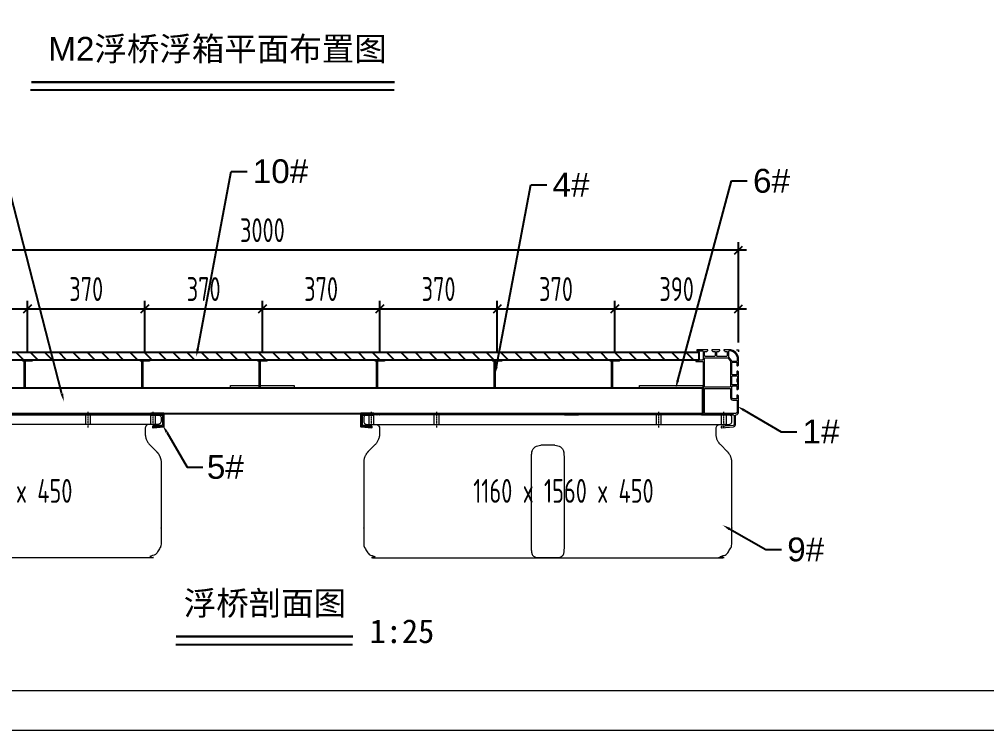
# Model space of a CAD drawing. Header units: millimetres. Extents: x 136606 to 1231039, y 82794 to 127364.
# Drawn here: x 913713 to 919807, y 112490 to 116969 of the extents above; entities that cross this region are included whole.
import ezdxf
from ezdxf import colors
from ezdxf.entities.mleader import LeaderData, LeaderLine
from ezdxf.math import Vec2, Vec3

# ---------------------------------------------------------------- set-up
doc = ezdxf.new("R2010")
doc.units = ezdxf.units.MM
doc.linetypes.add('CENTER', pattern=[0.6, 0.375, -0.075, 0.075, -0.075])
doc.linetypes.add('HIDDEN', pattern=[9.525, 6.35, -3.175])
for name, color, linetype in [('00打印图框', 255, 'Continuous'), ('卡槽', 242, 'Continuous'), ('标注', 9, 'Continuous'), ('铝横梁', 220, 'Continuous'), ('铺板', 42, 'Continuous')]:
    doc.layers.add(name, color=color, linetype=linetype)
for name, color, linetype, lineweight in [('加强板', 140, 'Continuous', 18), ('图框', 7, 'Continuous', 13), ('型材', 7, 'Continuous', 15), ('文本', 3, 'Continuous', 13), ('浮箱', 160, 'Continuous', 20), ('铝龙骨', 7, 'Continuous', 9)]:
    doc.layers.add(name, color=color, linetype=linetype, lineweight=lineweight)
doc.styles.add('Arial', font='arial.ttf')
doc.styles.add('hztxt', font='ros1.shx', dxfattribs={"width": 0.8, "bigfont": 'hztxt.shx'})
doc.styles.get("Standard").update_dxf_attribs({"font": 'arial.ttf'})
doc.dimstyles.new('DIM-50-SC0.5', dxfattribs={"dimscale": 50, "dimtxt": 3, "dimasz": 1, "dimexe": 1, "dimexo": 1, "dimgap": 1, "dimtad": 1, "dimdec": 1, "dimlfac": 0.5, "dimdsep": 46, "dimtxsty": 'hztxt', "dimblk": 'OBLIQUE', "dimcen": 0, "dimdle": 1, "dimclrd": 9, "dimclre": 9, "dimclrt": 2, "dimadec": 1, "dimazin": 0, "dimtfac": 1, "dimtdec": 1, "dimtix": 1, "dimtmove": 2, "dimatfit": 3, "dimldrblk": 'OBLIQUE', "dimfxl": 15, "dimtolj": 1, "dimtzin": 0, "dimarcsym": 1})

# ---------------------------------------------------------------- blocks, each defined once
blk = doc.blocks.new('GW-TK')
at = {"layer": '图框'}
for points in [[(927183.55, 464715.01), (927603.55, 464715.01), (927603.55, 464418.01), (927183.55, 464418.01)], [(927188.55, 464710.01), (927598.55, 464710.01), (927598.55, 464423.01), (927188.55, 464423.01)]]:
    blk.add_lwpolyline(points, close=True, dxfattribs=at)
blk = doc.blocks.new('双槽主梁')
at = {"layer": '型材', "color": 3}
for p in [(153516, -51365.7), (153511, -51370.7)]:
    blk.add_line(p, (153511, -51365.7), dxfattribs=at)
for points in [[(153626, -51398.7), (153645.5, -51398.7, -0.414214), (153646, -51399.2), (153646, -51401.7, -0.414214), (153645.5, -51402.2), (153626, -51402.2, 0.414214), (153623, -51405.2), (153623, -51566.1, -0.198912), (153623, -51566.3), (153622.9, -51566.4, 0.668179), (153623, -51566.7), (153627.5, -51566.7, -0.414214), (153628, -51567.2), (153628, -51570.2, -0.414214), (153627.5, -51570.7), (153528, -51570.7, 0.414214), (153525, -51573.7), (153525, -51601.2, 0.387452), (153527.8, -51604.2), (153565.6, -51607.7, -0.409136), (153566, -51608.3), (153565.8, -51611.3, -0.419306), (153565.3, -51611.7), (153527.4, -51608.2, -0.387455), (153521, -51601.2), (153521, -51573.4, 0.34754), (153518.7, -51570.5, -0.34754), (153511, -51560.7), (153511, -51544.1, -0.198912), (153511.1, -51543.9), (153511.5, -51543.5, 0.414214), (153511.5, -51543.3), (153511.1, -51542.9, -0.414214), (153511.1, -51542.6), (153511.5, -51542.2, 0.414214), (153511.5, -51541.9), (153511.1, -51541.5, -0.198912), (153511, -51541.4), (153511, -51532.1, -0.198912), (153511.1, -51531.9), (153511.5, -51531.5, 0.414214), (153511.5, -51531.3), (153511.1, -51530.9, -0.414214), (153511.1, -51530.6), (153511.5, -51530.2, 0.414214), (153511.5, -51529.9), (153511.1, -51529.5, -0.198912), (153511, -51529.4), (153511, -51512.2, -0.414214), (153515, -51508.2), (153515.5, -51508.2, -0.414214), (153516, -51508.7), (153516, -51518.7, 0.414214), (153517, -51519.7), (153529, -51519.7, 0.414214), (153532, -51516.7), (153532, -51482.7, 0.414214), (153529, -51479.7), (153517, -51479.7, 0.414214), (153516, -51480.7), (153516, -51490.7, -0.414214), (153515.5, -51491.2), (153515, -51491.2, -0.414214), (153511, -51487.2), (153511, -51464.1, -0.198912), (153511.2, -51463.8), (153512.4, -51462.6, 0.414214), (153512.4, -51461.9), (153511.2, -51460.7, -0.198912), (153511, -51460.3), (153511, -51437.2, -0.414214), (153515, -51433.2), (153515.5, -51433.2, -0.414214), (153516, -51433.7), (153516, -51443.7, 0.414214), (153517, -51444.7), (153529, -51444.7, 0.414214), (153532, -51441.7), (153532, -51407.7, 0.414214), (153529, -51404.7), (153517, -51404.7, 0.414214), (153516, -51405.7), (153516, -51415.7, -0.414214), (153515.5, -51416.2), (153515, -51416.2, -0.414214), (153511, -51412.2), (153511, -51395.7, -0.414214), (153541, -51365.7), (153550.2, -51365.7, -0.198912), (153550.4, -51365.8), (153550.7, -51366.2, 0.414214), (153551, -51366.2), (153551.4, -51365.8, -0.414214), (153551.7, -51365.8), (153552.1, -51366.2, 0.414214), (153552.4, -51366.2), (153552.7, -51365.8, -0.198912), (153552.9, -51365.7), (153556.5, -51365.7, -0.414214), (153557, -51366.2), (153557, -51367.8, -0.198912), (153556.8, -51368.5), (153554.8, -51370.4, -0.198912), (153554.1, -51370.7), (153548, -51370.7, 0.414214), (153547, -51371.7), (153547, -51383.7, 0.414214), (153550, -51386.7), (153577, -51386.7, 0.414214), (153580, -51383.7), (153580, -51371.7, 0.414214), (153579, -51370.7), (153573, -51370.7, -0.198912), (153572.3, -51370.4), (153570.3, -51368.5, -0.198912), (153570, -51367.8), (153570, -51366.2, -0.414214), (153570.5, -51365.7), (153574.2, -51365.7, -0.198912), (153574.4, -51365.8), (153574.7, -51366.2, 0.414214), (153575, -51366.2), (153575.4, -51365.8, -0.414214), (153575.7, -51365.8), (153576.1, -51366.2, 0.414214), (153576.4, -51366.2), (153576.7, -51365.8, -0.198912), (153576.9, -51365.7), (153588.2, -51365.7, -0.198912), (153588.4, -51365.8), (153588.7, -51366.2, 0.414214), (153589, -51366.2), (153589.4, -51365.8, -0.414214), (153589.7, -51365.8), (153590.1, -51366.2, 0.414214), (153590.4, -51366.2), (153590.7, -51365.8, -0.198912), (153590.9, -51365.7), (153594.5, -51365.7, -0.414214), (153595, -51366.2), (153595, -51367.8, -0.198912), (153594.8, -51368.5), (153592.8, -51370.4, -0.198912), (153592.1, -51370.7), (153586, -51370.7, 0.414214), (153585, -51371.7), (153585, -51383.7, 0.414214), (153588, -51386.7), (153615, -51386.7, 0.414214), (153618, -51383.7), (153618, -51371.7, 0.414214), (153617, -51370.7), (153611, -51370.7, -0.198912), (153610.3, -51370.4), (153608.3, -51368.5, -0.198912), (153608, -51367.8), (153608, -51366.2, -0.414214), (153608.5, -51365.7), (153612.2, -51365.7, -0.198912), (153612.4, -51365.8), (153612.7, -51366.2, 0.414214), (153613, -51366.2), (153613.4, -51365.8, -0.414214), (153613.7, -51365.8), (153614.1, -51366.2, 0.414214), (153614.4, -51366.2), (153614.7, -51365.8, -0.198912), (153614.9, -51365.7), (153640.5, -51365.7, -0.414214), (153643, -51368.2, -0.414214), (153642.5, -51368.7), (153626, -51368.7, 0.414214), (153623, -51371.7), (153623, -51395.7, 0.414214)], [(153539.9, -51368.9, -0.426474), (153542.9, -51371.8), (153542.9, -51387.6, -0.166475), (153542.3, -51389.4), (153534.1, -51400, -0.231758), (153531.8, -51401.1), (153517, -51401.1, -0.414214), (153514.1, -51398.2), (153514.1, -51395.7, -0.402058)], [(153618.8, -51480.6), (153618.8, -51393.9, 0.414214), (153615.8, -51390.9), (153546.6, -51390.9, 0.231758), (153544.3, -51392.1), (153536.9, -51401.6, 0.166475), (153536.2, -51403.5), (153536.2, -51480.6, 0.414214), (153539.2, -51483.6), (153615.8, -51483.6, 0.414214)], [(153515.7, -51466.7), (153514.7, -51466.7, 0.414214), (153514.2, -51467.2), (153514.2, -51473.5, 0.414214), (153517.2, -51476.5), (153529, -51476.5, 0.414214), (153532, -51473.5), (153532, -51450.9, 0.414214), (153529, -51447.9), (153517.2, -51447.9, 0.414214), (153514.2, -51450.9), (153514.2, -51457.2, 0.414214), (153514.7, -51457.7), (153515.7, -51457.7, -0.414214), (153516.2, -51458.2), (153516.2, -51466.2, -0.414214)], [(153539.2, -51487.3, 0.414214), (153536.2, -51490.3), (153536.2, -51516.9, -0.414214), (153529.2, -51523.9), (153518.2, -51523.9, 0.414214), (153515.2, -51526.9), (153515.2, -51560, 0.414214), (153521.7, -51566.5), (153615.8, -51566.5, 0.414214), (153618.8, -51563.5), (153618.8, -51490.3, 0.414214), (153615.8, -51487.3)]]:
    blk.add_lwpolyline(points, format="xyb", close=True, dxfattribs=at)
blk = doc.blocks.new('1560x1160x450C')
at = {"layer": '浮箱', "color": 252, "linetype": 'CENTER', "ltscale": 6.096}
for p, q in [((25.1, 410), (25.1, 460)), ((230.1, 410), (230.1, 460)), ((930.1, 410), (930.1, 460)), ((1135.1, 410), (1135.1, 460))]:
    blk.add_line(p, q, dxfattribs=at)
at = {"layer": '浮箱', "color": 252, "linetype": 'HIDDEN', "ltscale": 9.144}
for p, q in [((17.6, 420), (17.6, 450)), ((32.6, 420), (32.6, 450)), ((222.6, 420), (222.6, 450)), ((237.6, 420), (237.6, 450)), ((922.6, 420), (922.6, 450)), ((937.6, 420), (937.6, 450)), ((1127.6, 420), (1127.6, 450)), ((1142.6, 420), (1142.6, 450))]:
    blk.add_line(p, q, dxfattribs=at)
at = {"layer": '浮箱', "color": 252, "linetype": 'Continuous'}
for p, q in [((14.8, 334.6), (35.5, 355.4)), ((557.8, 354.4), (602.4, 354.4)), ((1124.8, 355.4), (1145.5, 334.6)), ((527.4, 50), (527.4, 299.3)), ((632.8, 299.3), (632.8, 50)), ((0, 95.5), (0.1, 95.5)), ((0.1, 92.4), (0, 92.4)), ((0, 87.9), (0.1, 87.9)), ((602.4, 0.5), (557.8, 0.5))]:
    blk.add_line(p, q, dxfattribs=at)
blk.add_lwpolyline([(50.1, 390.7), (50.1, 408, 0.414214), (38.1, 420)], format="xyb", dxfattribs=at)
for centre, start, end in [((557.8, 324.4), 90, 160.019), ((602.4, 324.4), 19.981, 90)]:
    blk.add_arc(centre, 30, start, end, dxfattribs=at)
for points, weights, knots in [([(1122.1, 420), (580.1, 420), (38.1, 420), (24.1, 420), (10.1, 420), (0.1, 420), (0.1, 430), (0.1, 435), (0.1, 440), (0.1, 450), (10.1, 450), (30.1, 450), (50.1, 450), (580.1, 450), (1110.1, 450), (1130.1, 450), (1150.1, 450), (1160.1, 450), (1160.1, 440), (1160.1, 435), (1160.1, 430), (1160.1, 420), (1150.1, 420), (1136.1, 420), (1122.1, 420), (1110.1, 420), (1110.1, 408), (1110.1, 399.4), (1110.1, 390.7)], [1, 1, 1, 1, 1, 0.707106781187, 1, 1, 1, 0.707106781187, 1, 1, 1, 1, 1, 1, 1, 0.707106781187, 1, 1, 1, 0.707106781187, 1, 1, 1, 0.707106781187, 1, 1, 1], [0, 0, 0, 1, 1, 2, 2, 3.570796, 3.570796, 4.570796, 4.570796, 6.141593, 6.141593, 7.141593, 7.141593, 8.141593, 8.141593, 9.141593, 9.141593, 10.712389, 10.712389, 11.712389, 11.712389, 13.283185, 13.283185, 14.283185, 14.283185, 15.853982, 15.853982, 16.853982, 16.853982, 16.853982]), ([(1145.5, 334.6), (1160.1, 320), (1160.1, 299.3), (1160.1, 174.6), (1160.1, 50), (1160.1, 0), (1110.1, 0), (580.1, 0), (50.1, 0), (0.1, 0), (0.1, 50), (0.1, 174.6), (0.1, 299.3), (0.1, 320), (14.8, 334.6)], [1, 0.923879532511, 1, 1, 1, 0.707106781187, 1, 1, 1, 0.707106781187, 1, 1, 1, 0.923879532511, 1], [0, 0, 0, 0.785398, 0.785398, 1.785398, 1.785398, 3.356194, 3.356194, 4.356194, 4.356194, 5.926991, 5.926991, 6.926991, 6.926991, 7.712389, 7.712389, 7.712389])]:
    blk.add_rational_spline(points, weights, degree=2, knots=knots, dxfattribs=at)
for points, knots in [([(35.5, 355.4), (36.2, 356.1), (37.7, 357.7), (39.8, 360.2), (42.8, 364.4), (45.7, 369.5), (48, 376), (49.1, 380.3), (49.7, 384.1), (50.1, 387.4), (50.1, 389.6), (50.1, 390.7)], [0, 0, 0, 0, 0.111111, 0.215175, 0.312349, 0.577796, 0.694932, 0.801882, 0.869831, 0.935528, 1, 1, 1, 1]), ([(1110.1, 390.7), (1110.1, 389.9), (1110.2, 388.2), (1110.3, 385.8), (1110.6, 383.3), (1111.2, 380.1), (1112.3, 376), (1114.6, 369.5), (1117.8, 363.9), (1121.5, 358.8), (1123.6, 356.5), (1124.8, 355.4)], [0, 0, 0, 0, 0.048299, 0.097136, 0.146958, 0.198184, 0.305132, 0.422267, 0.687709, 0.836011, 1, 1, 1, 1]), ([(527.4, 299.3), (527.4, 300.4), (527.4, 302.6), (527.5, 305.9), (527.5, 309.2), (527.6, 312.4), (527.7, 315.6), (527.9, 318.8), (528, 321.9), (528.2, 323.9), (528.2, 324.9)], [0, 0, 0, 0, 0.122219, 0.245218, 0.369005, 0.493587, 0.61897, 0.745163, 0.87217, 1, 1, 1, 1]), ([(528.2, 324.9), (528.3, 325.8), (528.4, 327.6), (528.7, 330.1), (529.1, 332.4), (529.5, 333.9), (529.6, 334.6)], [0, 0, 0, 0, 0.259247, 0.499984, 0.755295, 1, 1, 1, 1]), ([(630.6, 334.6), (630.8, 333.9), (631.1, 332.4), (631.5, 330.1), (631.8, 327.6), (631.9, 325.8), (632, 324.9)], [0, 0, 0, 0, 0.244698, 0.500016, 0.740745, 1, 1, 1, 1]), ([(632, 324.9), (632.1, 323.9), (632.2, 321.9), (632.4, 318.8), (632.5, 315.6), (632.6, 312.4), (632.7, 309.2), (632.8, 305.9), (632.8, 302.6), (632.8, 300.4), (632.8, 299.3)], [0, 0, 0, 0, 0.12783, 0.254837, 0.38103, 0.506413, 0.630995, 0.754782, 0.877781, 1, 1, 1, 1]), ([(528.2, 24.4), (528.2, 25.4), (528, 27.4), (527.9, 30.5), (527.7, 33.7), (527.6, 36.9), (527.5, 40.1), (527.5, 43.4), (527.4, 46.7), (527.4, 48.9), (527.4, 50)], [0, 0, 0, 0, 0.12783, 0.254837, 0.38103, 0.506413, 0.630995, 0.754782, 0.877781, 1, 1, 1, 1]), ([(632.8, 50), (632.8, 48.9), (632.8, 46.7), (632.8, 43.4), (632.7, 40.1), (632.6, 36.9), (632.5, 33.7), (632.4, 30.5), (632.2, 27.4), (632.1, 25.4), (632, 24.4)], [0, 0, 0, 0, 0.122219, 0.245218, 0.369005, 0.493587, 0.61897, 0.745163, 0.87217, 1, 1, 1, 1]), ([(43, 0.5), (43, 0.5), (43, 0.5), (42.8, 0.5), (42.5, 0.6), (42.2, 0.6), (42.2, 0.6), (42.1, 0.6)], [0, 0, 0, 0, 0.054271, 0.054271, 0.93831, 0.93831, 1, 1, 1, 1]), ([(557.8, 0.5), (557.2, 0.5), (556, 0.5), (554.2, 0.6), (552.4, 0.6), (550, 0.7), (547.2, 1), (543.1, 1.5), (538.7, 2.7), (534.8, 5.1), (531.9, 8.5), (530, 12.8), (528.8, 18.1), (528.4, 22.2), (528.2, 24.4)], [0, 0, 0, 0, 0.031209, 0.062393, 0.093792, 0.12564, 0.187504, 0.251378, 0.371495, 0.500802, 0.620125, 0.750264, 0.867177, 1, 1, 1, 1]), ([(632, 24.4), (631.9, 23.5), (631.8, 21.7), (631.5, 19.2), (631.1, 17), (630.7, 15), (629.9, 12), (628.4, 8.5), (625.5, 5.1), (621.5, 2.7), (617.1, 1.5), (613.1, 1), (609.7, 0.7), (606.1, 0.5), (603.6, 0.5), (602.4, 0.5)], [0, 0, 0, 0, 0.055187, 0.107762, 0.157763, 0.205231, 0.250218, 0.380384, 0.499766, 0.628925, 0.748948, 0.812136, 0.874399, 0.938073, 1, 1, 1, 1])]:
    blk.add_open_spline(points, degree=3, knots=knots, dxfattribs=at)
blk.add_open_spline([(39.6, 1.1), (38.4, 1.4), (37, 1.7), (35.6, 2.1)], degree=3, dxfattribs=at)
blk = doc.blocks.new('*U2126')
at = {"layer": '铝龙骨', "color": 7}
blk.add_lwpolyline([(-15, -43, 0.414214), (-14, -44, -0.414214), (-15, -43), (-15, -42.5, -0.414214), (-14, -41.5), (-12, -41.5, 0.414214), (-10, -39.5), (-10, 39.5, 0.414214), (-12, 41.5), (-14, 41.5, -0.414214), (-15, 42.5), (-15, 43, -0.414214), (-14, 44), (14, 44, -0.414214), (15, 43), (15, 42.5, -0.414214), (14, 41.5), (-5, 41.5, 0.414214), (-7, 39.5), (-7, -39.5, 0.414214), (-5, -41.5), (14, -41.5, -0.414214), (15, -42.5), (15, -43, -0.414214), (14, -44), (-14, -44)], format="xyb", dxfattribs=at)
blk = doc.blocks.new('*U2127')
at = {"color": 0, "linetype": 'ByBlock', "lineweight": -2, "transparency": 16777216}
for p in [(0, 0), (370, 0), (740, 0), (1110, 0), (1480, 0), (1850, 0), (2220, 0)]:
    blk.add_blockref('*U2126', p, dxfattribs=at)
blk = doc.blocks.new('wererwer')
at = {"layer": '铺板'}
h = blk.add_hatch(dxfattribs=at)
h.set_pattern_fill('ANSI31', color=256, scale=10, angle=90, style=0)
h.set_pattern_definition([(135, (-332658.182, 192997.79), (-22.4506403, -22.4506403), [])])
h.paths.add_polyline_path([(-1270.5, 153), (1375.3, 153), (1375.3, 128), (-1270.5, 128)])
at = {"color": 3}
for p, q in [((1493.7, 161), (1500, 161)), ((1500, 161), (1500, 154.5))]:
    blk.add_line(p, q, dxfattribs=at)
at = {"layer": '加强板'}
for points in [[(-100, 48), (100, 48), (100, 40), (-100, 40)], [(1188, 48), (1388, 48), (1388, 40), (1188, 40)]]:
    blk.add_lwpolyline(points, close=True, dxfattribs=at)
at = {"layer": '卡槽', "color": 22}
for points in [[(-315.8, -77.5), (-344.2, -80, 0.409424), (-345.1, -81), (-344.9, -83.6, 0.419306), (-344.3, -84), (-310.9, -81.1, 0.387455), (-310, -80.1), (-310, -41, 0.414214), (-311, -40), (-351, -40, 0.414214), (-352, -41), (-352, -43, 0.414214), (-351, -44), (-316, -44, -0.414214), (-314, -46), (-314, -75.5, -0.389081)], [(314, -75.5), (314, -46, -0.414214), (316, -44), (351, -44, 0.414214), (352, -43), (352, -41, 0.414214), (351, -40), (311, -40, 0.414214), (310, -41), (310, -80.1, 0.387455), (310.9, -81.1), (344.4, -84, 0.419306), (345, -83.6), (345.1, -81, 0.409424), (344.2, -80), (315.9, -77.5, -0.389081)]]:
    blk.add_lwpolyline(points, format="xyb", close=True, dxfattribs=at)
at = {"layer": '铝横梁'}
blk.add_lwpolyline([(-1388, -40), (1388, -40), (1388, 40), (-1388, 40)], close=True, dxfattribs=at)
at = {"layer": '铺板'}
blk.add_lwpolyline([(-1270.5, 153), (1375.3, 153), (1375.3, 128), (-1270.5, 128)], close=True, dxfattribs=at)
at = {"xscale": -1}
blk.add_blockref('双槽主梁', (155011.1, 51526.7), dxfattribs=at)
blk.add_blockref('*U2127', (-1110, 84))
at = {"layer": '浮箱'}
blk.add_blockref('1560x1160x450C', (-1479.1, -494), dxfattribs=at)
at = {"layer": '浮箱', "xscale": -1}
blk.add_blockref('1560x1160x450C', (1479.2, -494), dxfattribs=at)
blk = doc.blocks.new('_Oblique')
at = {"color": 0, "linetype": 'ByBlock', "lineweight": -2}
blk.add_line((-0.5, -0.5), (0.5, 0.5), dxfattribs=at)
blk = doc.blocks.new('*D2294')
at = {"layer": 'Defpoints', "color": 0, "transparency": 16777216}
for p in [(913763.9, 115145.8), (913023.9, 114822.6, 0), (913763.9, 114822.6, 0)]:
    blk.add_point(p, dxfattribs=at)
at = {"layer": '标注', "color": 9, "lineweight": -2, "transparency": 16777216}
for p, q in [((913023.9, 114872.6), (913023.9, 115195.8)), ((913763.9, 114872.6), (913763.9, 115195.8)), ((912973.9, 115145.8), (913813.9, 115145.8))]:
    blk.add_line(p, q, dxfattribs=at)
at = {"layer": '标注', "color": 9, "lineweight": -2, "transparency": 16777216, "xscale": 50, "yscale": 50, "zscale": 50, "rotation": 180}
blk.add_blockref('_Oblique', (913023.9, 115145.8), dxfattribs=at)
at = {"layer": '标注', "color": 9, "lineweight": -2, "transparency": 16777216, "xscale": 50, "yscale": 50, "zscale": 50}
blk.add_blockref('_Oblique', (913763.9, 115145.8), dxfattribs=at)
at = {"layer": '标注', "color": 2, "transparency": 16777216, "insert": (913393.9, 115270.8), "char_height": 150, "attachment_point": 5, "style": 'hztxt'}
blk.add_mtext('\\A1;370', dxfattribs=at)
blk = doc.blocks.new('*D2295')
at = {"layer": 'Defpoints', "color": 0, "transparency": 16777216}
for p in [(918243.9, 115145.8), (918243.9, 115059.6, 0), (917463.9, 114822.6, 0)]:
    blk.add_point(p, dxfattribs=at)
at = {"layer": '标注', "color": 9, "lineweight": -2, "transparency": 16777216}
for p, q in [((917463.9, 114872.6), (917463.9, 115195.8)), ((918243.9, 115109.6), (918243.9, 115195.8)), ((917413.9, 115145.8), (918293.9, 115145.8))]:
    blk.add_line(p, q, dxfattribs=at)
at = {"layer": '标注', "color": 9, "lineweight": -2, "transparency": 16777216, "xscale": 50, "yscale": 50, "zscale": 50, "rotation": 180}
blk.add_blockref('_Oblique', (917463.9, 115145.8), dxfattribs=at)
at = {"layer": '标注', "color": 9, "lineweight": -2, "transparency": 16777216, "xscale": 50, "yscale": 50, "zscale": 50}
blk.add_blockref('_Oblique', (918243.9, 115145.8), dxfattribs=at)
at = {"layer": '标注', "color": 2, "transparency": 16777216, "insert": (917853.9, 115270.8), "char_height": 150, "attachment_point": 5, "style": 'hztxt'}
blk.add_mtext('\\A1;390', dxfattribs=at)
blk = doc.blocks.new('*D2296')
at = {"layer": 'Defpoints', "color": 0, "transparency": 16777216}
for p in [(912243.9, 115516.5), (912243.9, 114883.6, 0), (918243.9, 114883.6, 0)]:
    blk.add_point(p, dxfattribs=at)
at = {"layer": '标注', "color": 9, "lineweight": -2, "transparency": 16777216}
for p, q in [((912243.9, 114933.6), (912243.9, 115566.5)), ((918243.9, 114933.6), (918243.9, 115566.5)), ((918293.9, 115516.5), (912193.9, 115516.5))]:
    blk.add_line(p, q, dxfattribs=at)
at = {"layer": '标注', "color": 9, "lineweight": -2, "transparency": 16777216, "xscale": 50, "yscale": 50, "zscale": 50, "rotation": 180}
blk.add_blockref('_Oblique', (912243.9, 115516.5), dxfattribs=at)
at = {"layer": '标注', "color": 9, "lineweight": -2, "transparency": 16777216, "xscale": 50, "yscale": 50, "zscale": 50}
blk.add_blockref('_Oblique', (918243.9, 115516.5), dxfattribs=at)
at = {"layer": '标注', "color": 2, "transparency": 16777216, "insert": (915243.9, 115641.5), "char_height": 150, "attachment_point": 5, "style": 'hztxt'}
blk.add_mtext('\\A1;3000', dxfattribs=at)
blk = doc.blocks.new('*D2299')
at = {"layer": 'Defpoints', "color": 0, "transparency": 16777216}
for p in [(914503.9, 115145.8), (913763.9, 114822.6, 0), (914503.9, 114822.6, 0)]:
    blk.add_point(p, dxfattribs=at)
at = {"layer": '标注', "color": 9, "lineweight": -2, "transparency": 16777216}
for p, q in [((913763.9, 114872.6), (913763.9, 115195.8)), ((914503.9, 114872.6), (914503.9, 115195.8)), ((913713.9, 115145.8), (914553.9, 115145.8))]:
    blk.add_line(p, q, dxfattribs=at)
at = {"layer": '标注', "color": 9, "lineweight": -2, "transparency": 16777216, "xscale": 50, "yscale": 50, "zscale": 50, "rotation": 180}
blk.add_blockref('_Oblique', (913763.9, 115145.8), dxfattribs=at)
at = {"layer": '标注', "color": 9, "lineweight": -2, "transparency": 16777216, "xscale": 50, "yscale": 50, "zscale": 50}
blk.add_blockref('_Oblique', (914503.9, 115145.8), dxfattribs=at)
at = {"layer": '标注', "color": 2, "transparency": 16777216, "insert": (914133.9, 115270.8), "char_height": 150, "attachment_point": 5, "style": 'hztxt'}
blk.add_mtext('\\A1;370', dxfattribs=at)
blk = doc.blocks.new('*D2300')
at = {"layer": 'Defpoints', "color": 0, "transparency": 16777216}
for p in [(915243.9, 115145.8), (914503.9, 114822.6, 0), (915243.9, 114822.6, 0)]:
    blk.add_point(p, dxfattribs=at)
at = {"layer": '标注', "color": 9, "lineweight": -2, "transparency": 16777216}
for p, q in [((914503.9, 114872.6), (914503.9, 115195.8)), ((915243.9, 114872.6), (915243.9, 115195.8)), ((914453.9, 115145.8), (915293.9, 115145.8))]:
    blk.add_line(p, q, dxfattribs=at)
at = {"layer": '标注', "color": 9, "lineweight": -2, "transparency": 16777216, "xscale": 50, "yscale": 50, "zscale": 50, "rotation": 180}
blk.add_blockref('_Oblique', (914503.9, 115145.8), dxfattribs=at)
at = {"layer": '标注', "color": 9, "lineweight": -2, "transparency": 16777216, "xscale": 50, "yscale": 50, "zscale": 50}
blk.add_blockref('_Oblique', (915243.9, 115145.8), dxfattribs=at)
at = {"layer": '标注', "color": 2, "transparency": 16777216, "insert": (914873.9, 115270.8), "char_height": 150, "attachment_point": 5, "style": 'hztxt'}
blk.add_mtext('\\A1;370', dxfattribs=at)
blk = doc.blocks.new('*D2301')
at = {"layer": 'Defpoints', "color": 0, "transparency": 16777216}
for p in [(915983.9, 115145.8), (915243.9, 114822.6, 0), (915983.9, 114822.6, 0)]:
    blk.add_point(p, dxfattribs=at)
at = {"layer": '标注', "color": 9, "lineweight": -2, "transparency": 16777216}
for p, q in [((915243.9, 114872.6), (915243.9, 115195.8)), ((915983.9, 114872.6), (915983.9, 115195.8)), ((915193.9, 115145.8), (916033.9, 115145.8))]:
    blk.add_line(p, q, dxfattribs=at)
at = {"layer": '标注', "color": 9, "lineweight": -2, "transparency": 16777216, "xscale": 50, "yscale": 50, "zscale": 50, "rotation": 180}
blk.add_blockref('_Oblique', (915243.9, 115145.8), dxfattribs=at)
at = {"layer": '标注', "color": 9, "lineweight": -2, "transparency": 16777216, "xscale": 50, "yscale": 50, "zscale": 50}
blk.add_blockref('_Oblique', (915983.9, 115145.8), dxfattribs=at)
at = {"layer": '标注', "color": 2, "transparency": 16777216, "insert": (915613.9, 115270.8), "char_height": 150, "attachment_point": 5, "style": 'hztxt'}
blk.add_mtext('\\A1;370', dxfattribs=at)
blk = doc.blocks.new('*D2302')
at = {"layer": 'Defpoints', "color": 0, "transparency": 16777216}
for p in [(916723.9, 115145.8), (915983.9, 114822.6, 0), (916723.9, 114822.6, 0)]:
    blk.add_point(p, dxfattribs=at)
at = {"layer": '标注', "color": 9, "lineweight": -2, "transparency": 16777216}
for p, q in [((915983.9, 114872.6), (915983.9, 115195.8)), ((916723.9, 114872.6), (916723.9, 115195.8)), ((915933.9, 115145.8), (916773.9, 115145.8))]:
    blk.add_line(p, q, dxfattribs=at)
at = {"layer": '标注', "color": 9, "lineweight": -2, "transparency": 16777216, "xscale": 50, "yscale": 50, "zscale": 50, "rotation": 180}
blk.add_blockref('_Oblique', (915983.9, 115145.8), dxfattribs=at)
at = {"layer": '标注', "color": 9, "lineweight": -2, "transparency": 16777216, "xscale": 50, "yscale": 50, "zscale": 50}
blk.add_blockref('_Oblique', (916723.9, 115145.8), dxfattribs=at)
at = {"layer": '标注', "color": 2, "transparency": 16777216, "insert": (916353.9, 115270.8), "char_height": 150, "attachment_point": 5, "style": 'hztxt'}
blk.add_mtext('\\A1;370', dxfattribs=at)
blk = doc.blocks.new('*D2303')
at = {"layer": 'Defpoints', "color": 0, "transparency": 16777216}
for p in [(917463.9, 115145.8), (916723.9, 114822.6, 0), (917463.9, 114822.6, 0)]:
    blk.add_point(p, dxfattribs=at)
at = {"layer": '标注', "color": 9, "lineweight": -2, "transparency": 16777216}
for p, q in [((916723.9, 114872.6), (916723.9, 115195.8)), ((917463.9, 114872.6), (917463.9, 115195.8)), ((916673.9, 115145.8), (917513.9, 115145.8))]:
    blk.add_line(p, q, dxfattribs=at)
at = {"layer": '标注', "color": 9, "lineweight": -2, "transparency": 16777216, "xscale": 50, "yscale": 50, "zscale": 50, "rotation": 180}
blk.add_blockref('_Oblique', (916723.9, 115145.8), dxfattribs=at)
at = {"layer": '标注', "color": 9, "lineweight": -2, "transparency": 16777216, "xscale": 50, "yscale": 50, "zscale": 50}
blk.add_blockref('_Oblique', (917463.9, 115145.8), dxfattribs=at)
at = {"layer": '标注', "color": 2, "transparency": 16777216, "insert": (917093.9, 115270.8), "char_height": 150, "attachment_point": 5, "style": 'hztxt'}
blk.add_mtext('\\A1;370', dxfattribs=at)

msp = doc.modelspace()

# ---------------------------------------------------------------- linework, layer by layer
for p, q in [((916073.0557, 116523.9509), (913783.1305, 116523.9509)), ((914697.7, 113033.3957), (915811.741, 113033.3957))]:
    msp.add_line(p, q)
at = {"const_width": 15}
for points in [[(916078.0672, 116573.9336), (913788.052, 116573.9336)], [(914700.0365, 113083.3785), (915814.1674, 113083.3785)]]:
    msp.add_lwpolyline(points, dxfattribs=at)

# ---------------------------------------------------------------- block references
at = {"xscale": 50, "yscale": 50, "zscale": 50}
msp.add_blockref('GW-TK', (-45449160.4149, -23108410.2232), dxfattribs=at)
at = {"layer": '图框', "xscale": 2, "yscale": 2, "zscale": 2}
msp.add_blockref('wererwer', (915243.7938, 114566.617, 0.0005), dxfattribs=at)

# ---------------------------------------------------------------- texts
at = {"layer": '00打印图框', "color": 6, "char_height": 150, "style": 'Arial'}
for s, width, insert, attachment_point in [('M2{\\fSimSun|b0|i0|c134|p2;浮桥浮箱平面布置图}', 2360.692362, (916027.0703, 116858.3787), 3), ('{\\fSimSun|b0|i0|c134|p2;浮桥剖面图}', 1351.200335, (914748.3412, 113367.8235), 1), ('{\\fSimSun|b0|i0|c134|p2;1:25}', 422.350013, (915918.9627, 113191.7413), 1)]:
    msp.add_mtext_dynamic_manual_height_columns(s, width=width, gutter_width=18.75, heights=[0], dxfattribs=dict(at, insert=insert, attachment_point=attachment_point))
at = {"layer": '文本', "color": 3, "char_height": 150, "attachment_point": 9, "style": 'hztxt'}
for insert in [(914046.9404, 113924.7461, -0.0005), (917708.9668, 113924.7461, -0.0005)]:
    msp.add_mtext('\\pi41.0595;1160 x 1560 x 450          ', dxfattribs=dict(at, insert=insert))

# ---------------------------------------------------------------- dimensions: what is measured, and where the dimension line sits
at = {"layer": '标注'}
for base, p1, p2, picture, middle in [((912243.8627, 115516.4659), (918243.8627, 114883.5674, 0.0005), (912243.8627, 114883.5674, 0.0005), '*D2296', (915243.8627, 115641.4659)), ((913763.8627, 115145.8139), (913023.8627, 114822.5675, 0.0005), (913763.8627, 114822.5675, 0.0005), '*D2294', (913393.8627, 115270.8139)), ((914503.8627, 115145.8139), (913763.8627, 114822.5675, 0.0005), (914503.8627, 114822.5675, 0.0005), '*D2299', (914133.8627, 115270.8139)), ((915243.8627, 115145.8139), (914503.8627, 114822.5675, 0.0005), (915243.8627, 114822.5675, 0.0005), '*D2300', (914873.8627, 115270.8139)), ((915983.8627, 115145.8139), (915243.8627, 114822.5675, 0.0005), (915983.8627, 114822.5675, 0.0005), '*D2301', (915613.8627, 115270.8139)), ((916723.8627, 115145.8139), (915983.8627, 114822.5675, 0.0005), (916723.8627, 114822.5675, 0.0005), '*D2302', (916353.8627, 115270.8139)), ((917463.8627, 115145.8139), (916723.8627, 114822.5675, 0.0005), (917463.8627, 114822.5675, 0.0005), '*D2303', (917093.8627, 115270.8139)), ((918243.8627, 115145.8139), (917463.8627, 114822.5675, 0.0005), (918243.8627, 115059.5674, 0.0005), '*D2295', (917853.8627, 115270.8139))]:
    dim = msp.add_linear_dim(base=base, p1=p1, p2=p2, dimstyle='DIM-50-SC0.5', dxfattribs=at)
    dim.commit()
    dim.dimension.update_dxf_attribs({"geometry": picture, "text_midpoint": middle})

# ---------------------------------------------------------------- leaders
at = {"layer": '标注', "color": 6, "linetype": 'ByBlock'}
ml = msp.add_multileader_mtext('Standard', dxfattribs=at)
ml.set_content('10#', color=6)
ml.set_leader_properties()
ml.build(insert=Vec2(0, 0))
ml.multileader.update_dxf_attribs({"dogleg_length": 100, "arrow_head_size": 50})
ctx = ml.context
ctx.base_point, ctx.char_height, ctx.arrow_head_size, ctx.landing_gap_size, ctx.plane_origin = Vec3(915147.3238, 116011.4191, 0.0005), 150, 50, 35.8764, Vec3(913855.6146, 114395.824, 0.0005)
notes = []
notes.append((ctx, [(0, (1, 1, 0), (915047.3238, 116011.4191, 0.0005), (1, 0), 100, [(0, [(914827.4229, 114843.9106, 0.0005)], 0, [])])]))
ctx.mtext.insert, ctx.mtext.flow_direction = Vec3(915183.2002, 116087.698, 0.0005), 5
ml = msp.add_multileader_mtext('Standard', dxfattribs=at)
ml.set_content('4#', color=6)
ml.set_leader_properties()
ml.build(insert=Vec2(0, 0))
ml.multileader.update_dxf_attribs({"dogleg_length": 100, "arrow_head_size": 50})
ctx = ml.context
ctx.base_point, ctx.char_height, ctx.arrow_head_size, ctx.landing_gap_size, ctx.plane_origin = Vec3(917035.9491, 115926.4778, 0.0005), 150, 50, 35.8764, Vec3(915955.9951, 114390.8245, 0.0005)
notes.append((ctx, [(0, (1, 1, 0), (916935.9491, 115926.4778, 0.0005), (1, 0), 100, [(0, [(916709.8627, 114734.5675, 0.0005)], 0, [])])]))
ctx.mtext.insert, ctx.mtext.flow_direction = Vec3(917071.8255, 116002.7568, 0.0005), 5
ml = msp.add_multileader_mtext('Standard', dxfattribs=at)
ml.set_content('6#', color=6)
ml.set_leader_properties()
ml.build(insert=Vec2(0, 0))
ml.multileader.update_dxf_attribs({"dogleg_length": 100, "arrow_head_size": 50})
ctx = ml.context
ctx.base_point, ctx.char_height, ctx.arrow_head_size, ctx.landing_gap_size, ctx.plane_origin = Vec3(918299.0917, 115951.3366, 0.0005), 150, 50, 35.8764, Vec3(917110.9087, 114302.8245, 0.0005)
notes.append((ctx, [(0, (1, 1, 0), (918199.0917, 115951.3366, 0.0005), (1, 0), 100, [(0, [(917847.7249, 114646.5675, 0.0005)], 0, [])])]))
ctx.mtext.insert, ctx.mtext.flow_direction = Vec3(918334.9681, 116027.6156, 0.0005), 5
ml = msp.add_multileader_mtext('Standard', dxfattribs=at)
ml.set_content('2#/3#', color=6)
ml.set_leader_properties()
ml.build(insert=Vec2(0, 0))
ml.multileader.update_dxf_attribs({"dogleg_length": 100, "arrow_head_size": 50})
ctx = ml.context
ctx.base_point, ctx.char_height, ctx.arrow_head_size, ctx.landing_gap_size, ctx.plane_origin = Vec3(912969.3298, 115870.9771), 150, 50, 35.8764, Vec3(914747.3295, 114218.3564)
ctx.text_align_type = 2
notes.append((ctx, [(0, (1, 1, 0), (913656.6693, 115870.9771), (-1, 0), 100, [(0, [(913993.4619, 114562.0994)], 0, [])])]))
ctx.mtext.insert, ctx.mtext.alignment, ctx.mtext.flow_direction = Vec3(913520.7929, 115947.3073), 3, 5
ml = msp.add_multileader_mtext('Standard', dxfattribs=at)
ml.set_content('1#', color=6)
ml.set_leader_properties()
ml.build(insert=Vec2(0, 0))
ml.multileader.update_dxf_attribs({"dogleg_length": 100, "arrow_head_size": 50})
ctx = ml.context
ctx.base_point, ctx.char_height, ctx.arrow_head_size, ctx.landing_gap_size, ctx.plane_origin = Vec3(918611.3728, 114372.345), 150, 50, 35.8764, Vec3(919079.2897, 112332.0733)
notes.append((ctx, [(1, (1, 1, 0), (918511.3728, 114372.345), (1, 0), 100, [(0, [(918235.4627, 114533.0674)], 0, [])])]))
ctx.mtext.insert, ctx.mtext.flow_direction = Vec3(918647.2492, 114448.624), 5
ml = msp.add_multileader_mtext('Standard', dxfattribs=at)
ml.set_content('5#', color=6)
ml.set_leader_properties()
ml.build(insert=Vec2(0, 0))
ml.multileader.update_dxf_attribs({"dogleg_length": 100, "arrow_head_size": 50})
ctx = ml.context
ctx.base_point, ctx.char_height, ctx.arrow_head_size, ctx.landing_gap_size, ctx.plane_origin = Vec3(914869.312, 114149.7961, 0.0005), 150, 50, 35.8764, Vec3(914690.0178, 103472.106, 0.0005)
ctx.text_align_type = 2
notes.append((ctx, [(0, (1, 1, 0), (914769.312, 114149.7961, 0.0005), (1, 0), 100, [(0, [(914615.6481, 114413.6308, 0.0005)], 0, [])])]))
ctx.mtext.insert, ctx.mtext.width, ctx.mtext.defined_height, ctx.mtext.alignment, ctx.mtext.flow_direction = Vec3(915126.9141, 114226.0751, 0.0005), 445.870397, 72.4015, 3, 5
ml = msp.add_multileader_mtext('Standard', dxfattribs=at)
ml.set_content('9#', color=6)
ml.set_leader_properties()
ml.build(insert=Vec2(0, 0))
ml.multileader.update_dxf_attribs({"dogleg_length": 100, "arrow_head_size": 50})
ctx = ml.context
ctx.base_point, ctx.char_height, ctx.arrow_head_size, ctx.landing_gap_size, ctx.plane_origin = Vec3(918514.7254, 113630.0841, 0.0005), 150, 50, 35.8764, Vec3(917462.2625, 111820.2381, 0.0005)
notes.append((ctx, [(0, (1, 1, 0), (918414.7254, 113630.0841, 0.0005), (1, 0), 100, [(0, [(918142.8835, 113785.0097, 0.0005)], 0, [])])]))
ctx.mtext.insert, ctx.mtext.flow_direction = Vec3(918550.6018, 113706.3631, 0.0005), 5
for ctx, leaders in notes:
    for number, flags, end, landing, length, lines in leaders:
        leader = LeaderData()
        leader.index, (leader.has_last_leader_line, leader.has_dogleg_vector, leader.attachment_direction) = number, flags
        leader.last_leader_point, leader.dogleg_vector, leader.dogleg_length = Vec3(end), Vec3(landing), length
        for number, points, colour, breaks in lines:
            line = LeaderLine()
            line.index, line.vertices, line.color, line.breaks = number, Vec3.list(points), colors.encode_raw_color(colour), breaks
            leader.lines.append(line)
        ctx.leaders.append(leader)

doc.saveas('drawing.dxf')
